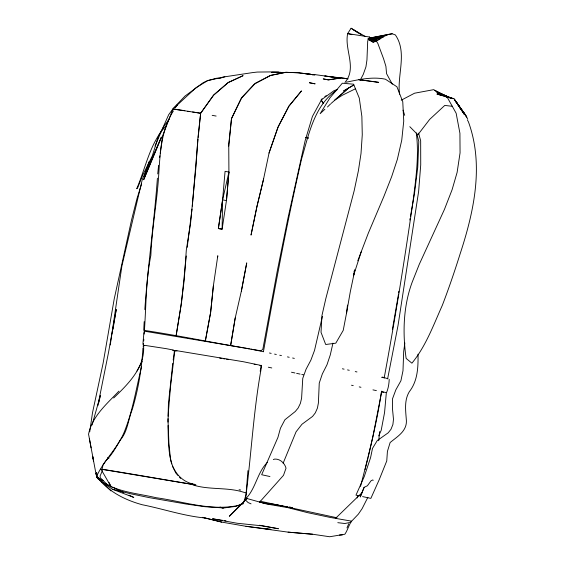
<?xml version="1.0" encoding="UTF-8"?>
<svg xmlns="http://www.w3.org/2000/svg" width="565" height="565" viewBox="0 0 565 565"><rect width="100%" height="100%" fill="white"/><g stroke="black" fill="none" stroke-linecap="round" stroke-linejoin="round"><path stroke-width="0.85" d="M228.917 172.05L226.579 199.713L222.116 229.192L218.337 228.557L222.589 199.883L225.068 171.336L228.917 172.05L226.459 200.582L222.589 199.883L218.401 228.528L222.116 229.192L222.589 199.883L228.917 172.05L228.747 144.386L231.502 118.608L241.022 98.698L254.349 84.072L270.494 75.456L255.557 83.168L241.961 97.286L231.502 118.608L228.761 146.102M168.017 418.714L167.989 422.119M168.088 416.193L168.441 403.601L172.763 363.295M143.333 343.456C146.413 366.191 128.608 383.614 113.678 397.993M101.644 480.872C99.595 480.031 96.015 478.477 96.926 475.659C104.645 459.161 119.236 446.64 125.374 429.153C133.1 408.989 136.426 387.576 141.525 366.727M418.015 354.199C418.241 367.201 417.74 380.987 409.328 391.672C403.918 400.613 405.755 411.094 406.412 420.96C406.659 431.427 397.082 436.724 390.125 442.55L387.421 451.4L386.75 460.955L379.193 479.727L370.866 498.387L362.589 496.593M144.188 321.647L143.729 330.299C182.954 336.231 221.748 344.544 260.917 350.787L262.824 349.347L277.302 270.819L287.846 218.669L305.093 140.89L312.41 116.447L322.036 98.769M144.831 309.542C147.896 265.677 154.245 222.066 157.409 178.194M142.945 348.047C141.723 368.896 138.227 389.652 132.189 409.667C128.191 419.618 127.619 431.731 120.317 439.937C116.037 447.261 111.927 454.867 105.796 460.849M143.708 340.992L143.814 339.268M144.124 334.099C146.257 307.876 145.586 281.306 150.862 255.429C151.914 228.309 157.105 201.557 158.737 174.472C160.05 152.896 161.322 129.625 173.42 110.924M89.736 431.808L92.469 412.944L103.12 363.182L114.201 299.012L131.539 219.997L137.027 198.47L141.589 184.035M157.741 173.907L158.596 165.319M247.936 470.645L245.768 498.012M198.174 137.422L200.639 113.268L213.782 94.927L228.437 82.398L243.112 75.654L227.921 82.716L213.436 95.316L200.639 113.268L197.828 139.082L195.977 166.513L190.539 223.571L186.323 249.97L184.197 280.134L180.892 306.287L176.181 335.356L181.563 302.31L186.273 255.987M197.997 139.145L192.312 206.126M378.705 440.735L379.659 431.568M187.199 247.35L192.008 209.114M324.882 109.222L320.171 113.657L330.024 97.787L342.298 83.225L353.57 84.192L359.284 98.091L361.868 116.468L362.271 134.731L361.007 153.518L358.401 170.722L354.184 190.723L325.836 298.553L321.93 315.651L321.026 332.34L325.694 344.509L335.794 343.174L343.216 330.391L346.592 312.855L347.489 305.1M398.417 294.655L392.442 329.197M398.629 292.953L398.841 291.257M173.187 359.933L174.317 351.79L175.863 350.547L243.48 361.755L260.055 365.216L261.489 366.261L261.468 367.059C253.791 408.587 251.524 450.785 246.326 492.595L245.471 492.864C228.592 486.712 209.94 490.335 192.983 484.961M159.634 157.564L159.867 155.841M160.213 153.256L162.522 136.024L172.968 109.024L196.083 87.646L207.715 80.611L216.854 78.196L221.07 78.147M404.851 342.969L403.7 351.352L402.993 370.725L400.917 380.754L395.839 389.843L392.456 398.932L392.47 408.672L393.487 419.294L392.901 424.499L390.994 429.28L388.212 432.804L377.25 440.573L372.497 448.391L370.591 457.572L364.277 476.521L355.971 495.159L359.284 495.879M217.553 257.463L217.8 255.754L213.379 285.791M110.246 344.968L121.906 265.931L142.338 179.373L161.534 137.168L143.68 179.734L161.272 137.111M192.587 112.004C202.235 113.431 181.471 110.337 189.791 111.616M246.644 492.744L243.225 503.811L238.324 505.435C210.773 511.353 183.371 501.452 156.187 497.73C140.014 493.916 122.704 492.581 107.731 485.024M112.386 332.87L112.668 331.132M112.958 329.402L113.24 327.665M113.53 325.934L116.249 309.458L108.466 352.722L97.844 405.705M260.197 371.233L261.178 365.287M346.592 312.855L350.328 291.589L354.82 270.317L353.471 275.741L361.19 251.912M235.245 317.869L230.626 345.575L235.118 318.42L241.502 290.474L246.736 262.887L241.361 291.095M387.625 378.811L398.035 325.482L418.623 191.5L420.727 164.931L420.664 140.756L418.58 133.135M409.837 220.018L410.134 218.33M410.43 216.635L414.442 193.788L417.74 167.41L418.785 141.49L416.906 133.983M263.438 351.698C274.873 287.274 286.914 222.921 301.533 159.132C308.723 134.717 314.288 105.231 336.804 90.132M381.799 391.079L372.801 437.035L368.239 456.894M384.122 378.289C395.119 318.837 404.731 259.137 413.305 199.29C416.08 177.339 419.124 155.015 416.299 132.916M263.615 178.837L257.202 205.427L251.022 235.097L256.68 207.609L263.269 180.44L269.145 152.592L278.333 126.412L288.955 106.058L301.484 90.909L288.828 106.319L277.761 127.732L269.039 153.059M98.882 402.4L100.358 395.542L92.067 425.014M102.258 468.442L102.908 465.447M332.962 343.132L330.264 354.975L326.994 364.743L322.34 373.924L319.253 383.077L318.392 403.029L317.41 408.149L315.312 412.888L312.565 416.419L301.957 424.266L296.06 431.83L283.136 463.208M322.403 316.386L314.514 350.434L310.87 360.159L306.032 369.298L302.762 378.345L301.59 398.261L300.389 403.361L298.129 408.029L295.283 411.49L284.908 419.76L280.445 428.228L277.938 437.388L261.659 474.734L269.936 476.528M365.061 469.607L368.027 457.742M360.548 486.345C368.528 455.482 376.544 424.569 381.248 393L381.368 392.23L382.449 391.729L386.34 392.696L384.56 412.563L381.184 430.353L378.741 435.883M357.151 497.956L357.857 495.427M353.987 271.913L354.665 269.759M348.732 523.812L346.974 527.894M144.103 176.534L149.139 161.526M357.786 260.804L368.316 233.168L383.946 196.288L391.672 176.619L397.336 159.443L401.743 140.212L403.742 121.101L402.76 101.665L396.92 86.77L385.387 79.192C372.173 76.466 359.065 79.58 346.147 82.222M364.135 487.313L360.301 496.847L364.135 487.313L367.377 485.794L371.092 480.744L372.836 479.925L373.183 480.384M155.057 145.982L161.724 130.423M102.47 470.596L100.125 475.878L100.21 477.708L107.103 484.424M162.077 129.639L168.667 114.723L173.504 108.141L184.988 96.092L203.231 82.66L207.701 80.562L224.856 76.798L252.696 72.581L257.259 72.059L270.225 71.925L280.706 72.313M386.566 392.583C388.268 388.473 389.066 383.812 389.207 379.369M344.918 82.49C357.285 67.948 344.219 49.939 347.666 33.582L369.616 37.022L367.709 41.019L366.946 59.961L365.936 66.889L363.217 74.509L360.117 80.279M367.864 497.313L362.137 508.627L358.33 514.178L350.498 522.371M136.998 371.057L142.232 361.388M175.143 108.035L177.587 104.61L176.704 105.5M365.251 36.471L351.077 28.25L347.666 33.582L351.889 34.677M103.07 464.698L105.344 461.492M184.854 110.684L172.968 109.024L188.908 111.439M241.573 503.987L229.348 516.29L243.388 502.341L246.651 498.422L266.468 503.966L287.853 507.652L307.635 512.667L330.2 517.434L351.571 521.156C348.732 525.189 347.666 530.139 344.876 534.222L329.685 536.75L312.657 534.243L288.108 532.145L245.98 526.305L221.692 522.095L202.475 517.349M169.062 119.434L163.836 126.355L158.723 135.48L152.268 155.961L142.507 175.63L137.57 188.025L136.688 188.745C145.968 167.487 149.753 142.726 166.421 125.508M259.794 501.939L283.503 475.327L286.031 468.173C284.704 463.18 280.127 458.766 274.731 459.063L273.319 459.564M118.897 391.15C106.947 403.848 92.088 416.299 88.557 434.21L95.986 473.795M244.016 501.529L247.075 498.45M327.467 106.997L330.539 103.967M335.377 518.515L362.292 492.39M331.182 103.402L348.464 88.112L353.69 85.04M267.316 462.452C256.997 472.7 255.797 489.283 244.977 499.517L248.091 502.568L251.044 503.853M143.086 346.571L144.548 345.328L166.294 348.669L173.37 350.046L174.677 351.797L170.489 386.848L168.391 412.062L168.024 420.487L168.886 442.699L170.065 454.917C170.962 468.865 180.277 482.107 194.621 484.325M243.388 502.341L240.4 504.602L235.986 506.332L223.846 507.963L204.982 506.706L186.21 504.044L149.012 497.588L130.303 493.69L112.294 489.191L101.898 481.938L96.417 475.9L97.533 477.602C108.777 491.833 125.147 500.096 142.359 504.771C163.292 508.931 183.569 515.944 204.904 517.964M324.826 96.672L326.217 95.619M322.008 99.348L334.099 90.619L337.369 89.482M353.852 84.962L343.562 91.014L348.464 88.112L334.579 100.182L342.468 95.188L355.54 88.733M367.907 39.169L373.246 42.234C379.934 40.32 384.906 34.048 392.216 33.794L395.366 34.917C407.499 52.517 397.047 74.686 399.512 94.193M401.263 100.196L414.548 93.211L433.715 89.658L447.48 97.724L456.146 113.233L459.924 133.269L460.065 152.847L457.12 172.389L452.099 189.706L444.45 209.389L419.209 264.469L412.168 282.218C403.205 306.407 402.527 333.082 406.136 358.408L411.906 363.182C425.848 346.274 433.411 325.186 442.303 305.382C448.857 288.327 454.74 271.023 460.214 253.593C474.014 211.43 484.156 164.867 468.385 121.722L467.509 120.26M220.76 77.688L224.856 76.798M349.686 522.533L344.812 523.515L337.799 522.674M370.209 37.968L389.08 34.274M369.757 38.081L392.216 33.794M348.167 78.846L341.069 77.892L328.329 79.891L323.237 78.902L328.442 79.863L341.486 77.892L347.419 78.719M370.478 38.703L383.176 36.916L369.63 38.794M372.575 39.246L380.407 38.625L370.146 39.126M278.58 72.066L271.596 72.306L284.463 72.468M339.445 535.041L342.362 534.97M373.514 40.207L377.78 40.299L370.767 39.543M272.217 504.128L268.071 503.924L260.5 502.292M282.521 505.986L273.022 504.171M312.657 534.243L288.108 532.145M102.025 469.346L191.796 484.332L192.22 483.689L191.959 484.353L195.215 484.883M452.614 106.34L444.768 105.422L429.69 119.377L417.839 134.809L409.809 126.687M310.538 74.298L297.48 72.723L285.798 72.313L270.55 75.435L285.798 72.313L298.553 72.8L310.948 74.305M302.713 73.386L314.867 74.877L311.379 74.403L313.017 74.968M194.996 112.371L200.639 113.268L196.126 112.513M263.255 528.473L270.946 529.412L245.98 526.305M341.069 77.892L324.776 76.063L333.279 77.165M313.914 74.481L337.538 77.695L334.974 77.384M305.503 137.592L308.532 138.051L305.594 137.57M222.61 520.358L212.504 518.797L237.208 523.261L261.637 525.789L278.425 528.741L259.512 525.245M224.298 520.612L225.979 520.874M244.363 499.743L245.676 499.954M259.547 502.207L287.853 506.861M172.643 350.229L176.993 350.95M219.637 358.048L221.374 358.337M223.111 358.627L224.856 358.916M226.593 359.206L228.338 359.495M239.08 489.742L240.641 490.01M243.713 347.8L145.205 331.309L144.287 331.514L143.842 333.562L143.009 342.835L143.1 345.003L143.927 345.448M216.127 116.058L212.186 115.345M289.464 507.158L292.677 507.744M244.518 347.955L249.335 348.866M250.945 349.177L252.548 349.481M289.513 507.109L291.06 507.412M253.353 349.629L263.53 351.734M254.137 364.227L255.79 364.566M336.917 517.759L260.168 501.197M259.921 365.421L261.588 365.774M195.956 484.975C164.217 479.713 132.613 474.021 100.923 469.077L111.277 487.065L108.96 482.369M269.441 352.991L271.158 353.365M274.59 354.107L276.306 354.481M279.739 355.223L281.455 355.597M287.465 356.896L289.181 357.264M292.613 358.012L294.33 358.38M342.376 368.79L344.092 369.164M347.524 369.906L349.241 370.28M355.251 371.579L356.967 371.947M268.34 367.215L271.772 367.956M291.491 372.229L294.923 372.971M296.639 373.345L300.064 374.087M301.781 374.461L303.497 374.828M351.515 385.231L353.231 385.605M359.234 386.905L360.95 387.279M372.957 389.878L376.389 390.62M381.53 377.286L383.042 377.625M381.58 391.799L383.692 392.308M202.56 517.349L221.692 522.095M367.942 38.837L370.478 39.494L371.586 41.549M387.971 378.783L382.441 377.053M370.499 39.946L375.365 41.633M112.294 489.191L133.792 497.426L129.124 495.159M220.025 507.038L223.224 508.387M103.395 480.773L97.533 477.602M101.898 481.938L111.234 486.472M112.788 487.228L123.679 492.518M434.775 90.351L449.662 97.816L435.996 91.368L451.605 98.303L436.893 92.611L453.215 98.706L436.936 94.08L454.076 98.691L464.366 114.476L454.267 99.165L465.052 114.455L454.91 100.372L466.725 117.075L467.735 119.37M107.534 457.671L108.911 458.37M368.98 38.632L370.478 39.494L369.616 37.022M351.077 28.25L361.36 34.769M368.79 39.437L373.246 42.234M353.182 29.634L358.337 32.975M96.417 475.9L110.895 490.886M177.968 475.476L175.877 473.089L172.502 466.245M179.536 477.27L180.581 478.47M321.393 100.33L323.307 103.275M321.104 99.913L323.357 103.402M376.438 41.224L377.823 43.399L383.543 58.654L385.902 66.324L386.566 73.662L392.294 84.192M459.585 107.152L460.461 108.607M403.057 110.168L404.709 115.373M96.912 477.425L95.916 473.322L96.848 477.185M171.739 463.879C168.109 451.456 168.314 438.384 168.038 425.558M89.383 438.595L91.106 447.875M93.479 461.033L92.66 456.322L93.105 458.914M96.813 476.924L96.636 472.46L96.799 476.627M210.583 312.671L205.314 341.175L210.689 312.106L213.344 286.088L210.583 312.671M314.995 83.818L309.5 82.773L314.995 83.818M372.681 81.494L358.93 79.693L378.677 82.363L372.681 81.494M465.715 115.302L456.379 102.258L466.725 117.075L465.715 115.302"/></g></svg>
